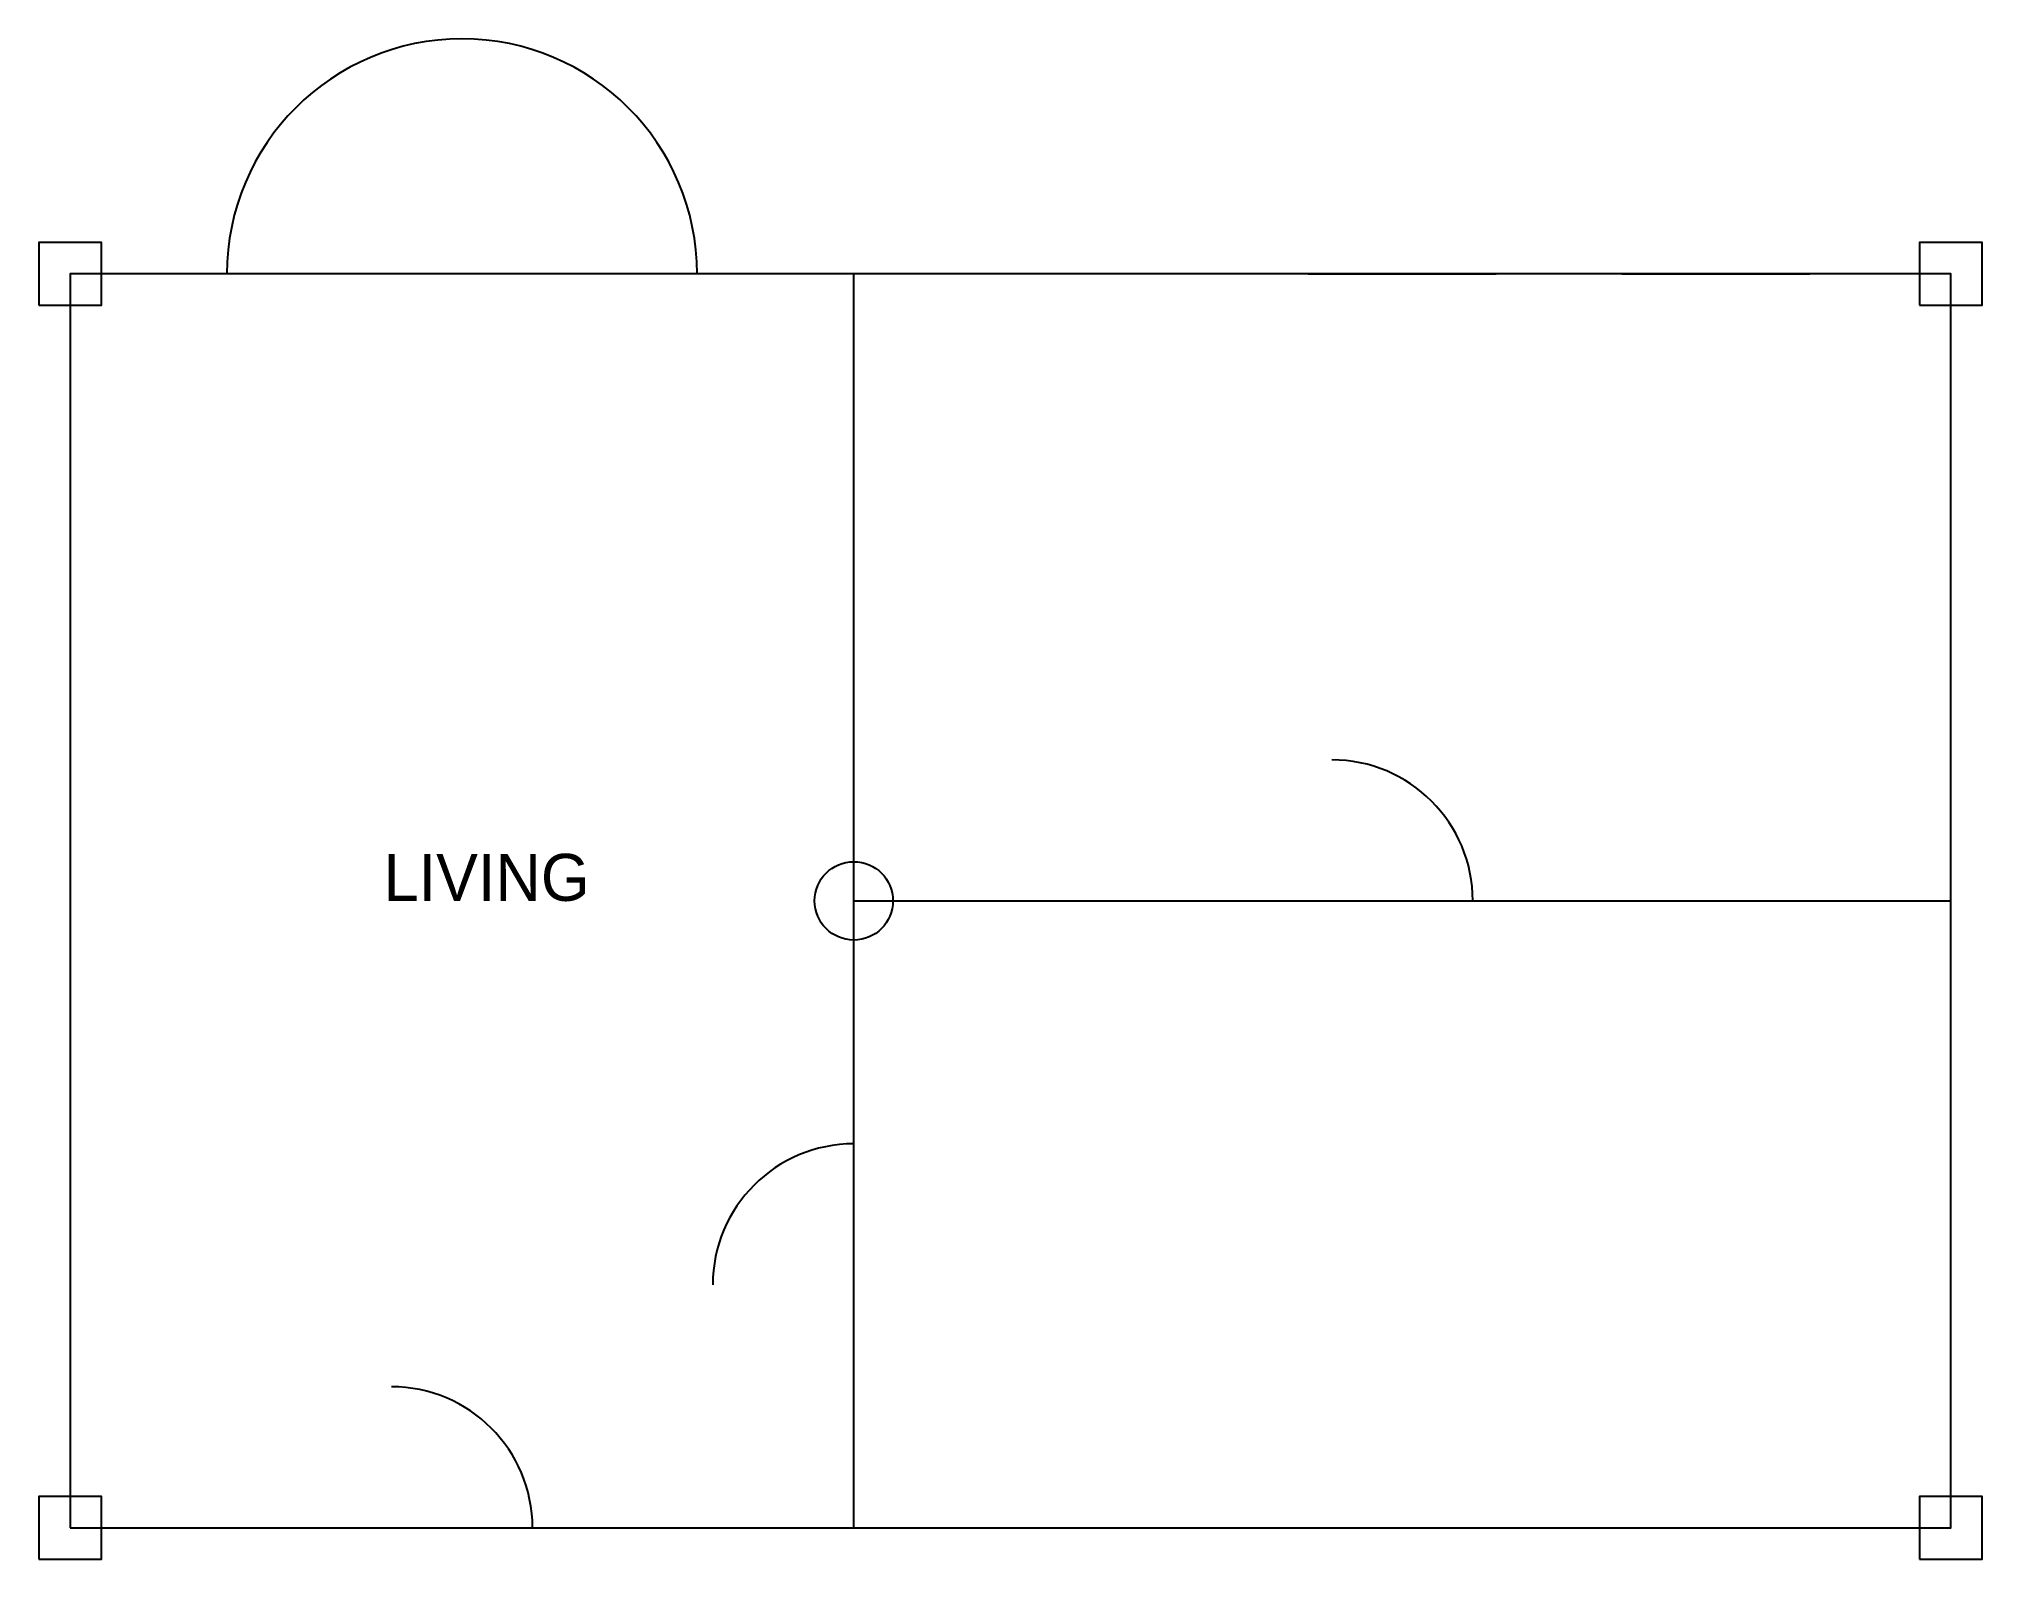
# Model space of a CAD drawing. Header units: millimetres. Extents: x -200 to 12200, y -200 to 9500.
import ezdxf

# ---------------------------------------------------------------- set-up
doc = ezdxf.new("R2010")
doc.units = ezdxf.units.MM
for name, color, linetype in [('A-ANNO', 2, 'Continuous'), ('A-COLUMN', 1, 'Continuous'), ('A-DOOR', 3, 'Continuous'), ('A-SLAB', 8, 'Continuous'), ('A-WALL', 7, 'Continuous'), ('A-WINDOW', 5, 'Continuous')]:
    doc.layers.add(name, color=color, linetype=linetype)

# ---------------------------------------------------------------- blocks, each defined once
blk = doc.blocks.new('DOOR_900')
blk.add_line((-450, 0), (450, 0))
blk.add_arc((-450, 0), 900, 0, 90)

msp = doc.modelspace()

# ---------------------------------------------------------------- linework, layer by layer
at = {"layer": 'A-COLUMN'}
for points in [[(-200, 7800), (200, 7800), (200, 8200), (-200, 8200)], [(11800, 7800), (12200, 7800), (12200, 8200), (11800, 8200)], [(-200, -200), (200, -200), (200, 200), (-200, 200)], [(11800, -200), (12200, -200), (12200, 200), (11800, 200)]]:
    msp.add_lwpolyline(points, close=True, dxfattribs=at)
msp.add_circle((5000, 4000), 250, dxfattribs=at)
at = {"layer": 'A-SLAB'}
msp.add_lwpolyline([(0, 0), (12000, 0), (12000, 8000), (0, 8000)], close=True, dxfattribs=at)
at = {"layer": 'A-WALL'}
for p, q in [((5000, 0), (5000, 8000)), ((5000, 4000), (12000, 4000))]:
    msp.add_line(p, q, dxfattribs=at)
msp.add_lwpolyline([(0, 0), (12000, 0), (12000, 8000), (0, 8000)], close=True, dxfattribs=at)
msp.add_arc((2500, 8000), 1500, 0, 180, dxfattribs=at)
at = {"layer": 'A-WINDOW'}
for p, q in [((7900, 8000), (9100, 8000)), ((9900, 8000), (11100, 8000))]:
    msp.add_line(p, q, dxfattribs=at)

# ---------------------------------------------------------------- block references
at = {"layer": 'A-DOOR'}
for p in [(8500, 4000), (2500, 0)]:
    msp.add_blockref('DOOR_900', p, dxfattribs=at)
at = {"layer": 'A-DOOR', "rotation": 90}
msp.add_blockref('DOOR_900', (5000, 2000), dxfattribs=at)

# ---------------------------------------------------------------- texts
at = {"layer": 'A-ANNO'}
msp.add_text('LIVING', height=300, dxfattribs=at).set_placement((2000, 4000))

doc.saveas('drawing.dxf')
